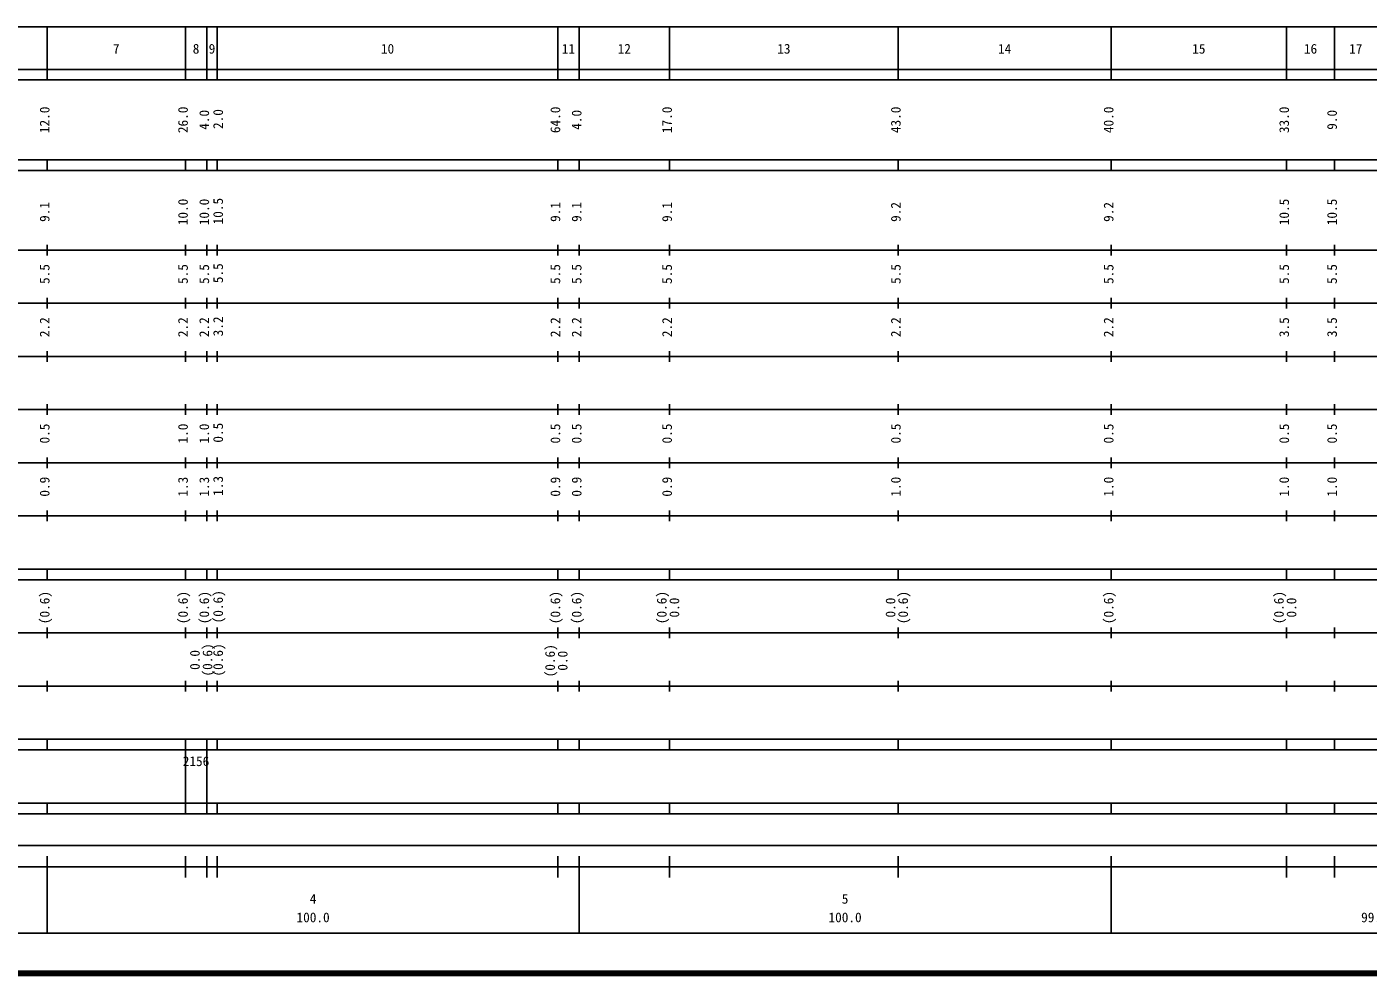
# Model space of a CAD drawing. Units: millimetres on the paper, enlarged 1000 times. Extents: x 40000 to 680000, y 20000 to 380000.
# Drawn here: x 264191 to 516331, y 20000 to 198000 of the extents above; entities that cross this region are included whole.
import ezdxf
from ezdxf.enums import TextEntityAlignment as Align

# ---------------------------------------------------------------- set-up
doc = ezdxf.new("R2010")
doc.units = ezdxf.units.MM
doc.header["$LTSCALE"] = 1000
doc.layers.add('M-TTL', color=2, linetype='Continuous', lineweight=140)
doc.layers.add('M-TTL-BAND', color=7, linetype='Continuous', lineweight=25)
doc.styles.add('ＭＳ ゴシック', font='')
doc.styles.get('ＭＳ ゴシック').set_extended_font_data('MS Gothic')

msp = doc.modelspace()

# ---------------------------------------------------------------- linework, layer by layer
at = {"layer": 'M-TTL'}
msp.add_line((40000, 20000), (680000, 20000), dxfattribs=at)
at = {"layer": 'M-TTL-BAND'}
for p, q in [((68000, 198000), (579000, 198000)), ((268000, 188000), (268000, 198000)), ((294000, 188000), (294000, 198000)), ((298000, 188000), (298000, 198000)), ((300000, 188000), (300000, 198000)), ((364000, 188000), (364000, 198000)), ((368000, 188000), (368000, 198000)), ((385000, 188000), (385000, 198000)), ((428000, 188000), (428000, 198000)), ((468000, 188000), (468000, 198000)), ((501000, 188000), (501000, 198000)), ((510000, 188000), (510000, 198000)), ((40000, 190000), (579000, 190000)), ((40000, 188000), (579000, 188000)), ((40000, 173000), (579000, 173000)), ((268000, 171000), (268000, 173000)), ((294000, 171000), (294000, 173000)), ((298000, 171000), (298000, 173000)), ((300000, 171000), (300000, 173000)), ((364000, 171000), (364000, 173000)), ((368000, 171000), (368000, 173000)), ((385000, 171000), (385000, 173000)), ((428000, 171000), (428000, 173000)), ((468000, 171000), (468000, 173000)), ((501000, 171000), (501000, 173000)), ((510000, 171000), (510000, 173000)), ((40000, 171000), (579000, 171000)), ((268000, 155000), (268000, 157000)), ((294000, 155000), (294000, 157000)), ((298000, 155000), (298000, 157000)), ((300000, 155000), (300000, 157000)), ((364000, 155000), (364000, 157000)), ((368000, 155000), (368000, 157000)), ((385000, 155000), (385000, 157000)), ((428000, 155000), (428000, 157000)), ((468000, 155000), (468000, 157000)), ((501000, 155000), (501000, 157000)), ((510000, 155000), (510000, 157000)), ((40000, 156000), (579000, 156000)), ((268000, 145000), (268000, 147000)), ((294000, 145000), (294000, 147000)), ((298000, 145000), (298000, 147000)), ((300000, 145000), (300000, 147000)), ((364000, 145000), (364000, 147000)), ((368000, 145000), (368000, 147000)), ((385000, 145000), (385000, 147000)), ((428000, 145000), (428000, 147000)), ((468000, 145000), (468000, 147000)), ((501000, 145000), (501000, 147000)), ((510000, 145000), (510000, 147000)), ((46000, 146000), (579000, 146000)), ((268000, 135000), (268000, 137000)), ((294000, 135000), (294000, 137000)), ((298000, 135000), (298000, 137000)), ((300000, 135000), (300000, 137000)), ((364000, 135000), (364000, 137000)), ((368000, 135000), (368000, 137000)), ((385000, 135000), (385000, 137000)), ((428000, 135000), (428000, 137000)), ((468000, 135000), (468000, 137000)), ((501000, 135000), (501000, 137000)), ((510000, 135000), (510000, 137000)), ((52000, 136000), (579000, 136000)), ((268000, 125000), (268000, 127000)), ((294000, 125000), (294000, 127000)), ((298000, 125000), (298000, 127000)), ((300000, 125000), (300000, 127000)), ((364000, 125000), (364000, 127000)), ((368000, 125000), (368000, 127000)), ((385000, 125000), (385000, 127000)), ((428000, 125000), (428000, 127000)), ((468000, 125000), (468000, 127000)), ((501000, 125000), (501000, 127000)), ((510000, 125000), (510000, 127000)), ((46000, 126000), (579000, 126000)), ((52000, 116000), (579000, 116000)), ((268000, 115000), (268000, 117000)), ((294000, 115000), (294000, 117000)), ((298000, 115000), (298000, 117000)), ((300000, 115000), (300000, 117000)), ((364000, 115000), (364000, 117000)), ((368000, 115000), (368000, 117000)), ((385000, 115000), (385000, 117000)), ((428000, 115000), (428000, 117000)), ((468000, 115000), (468000, 117000)), ((501000, 115000), (501000, 117000)), ((510000, 115000), (510000, 117000)), ((46000, 106000), (579000, 106000)), ((268000, 105000), (268000, 107000)), ((294000, 105000), (294000, 107000)), ((298000, 105000), (298000, 107000)), ((300000, 105000), (300000, 107000)), ((364000, 105000), (364000, 107000)), ((368000, 105000), (368000, 107000)), ((385000, 105000), (385000, 107000)), ((428000, 105000), (428000, 107000)), ((468000, 105000), (468000, 107000)), ((501000, 105000), (501000, 107000)), ((510000, 105000), (510000, 107000)), ((40000, 96000), (579000, 96000)), ((268000, 94000), (268000, 96000)), ((294000, 94000), (294000, 96000)), ((298000, 94000), (298000, 96000)), ((300000, 94000), (300000, 96000)), ((364000, 94000), (364000, 96000)), ((368000, 94000), (368000, 96000)), ((385000, 94000), (385000, 96000)), ((428000, 94000), (428000, 96000)), ((468000, 94000), (468000, 96000)), ((501000, 94000), (501000, 96000)), ((510000, 94000), (510000, 96000)), ((40000, 94000), (579000, 94000)), ((49000, 84000), (579000, 84000)), ((268000, 83000), (268000, 85000)), ((294000, 83000), (294000, 85000)), ((298000, 83000), (298000, 85000)), ((300000, 83000), (300000, 85000)), ((364000, 83000), (364000, 85000)), ((368000, 83000), (368000, 85000)), ((385000, 83000), (385000, 85000)), ((428000, 83000), (428000, 85000)), ((468000, 83000), (468000, 85000)), ((501000, 83000), (501000, 85000)), ((510000, 83000), (510000, 85000)), ((40000, 74000), (579000, 74000)), ((268000, 73000), (268000, 75000)), ((294000, 73000), (294000, 75000)), ((298000, 73000), (298000, 75000)), ((300000, 73000), (300000, 75000)), ((364000, 73000), (364000, 75000)), ((368000, 73000), (368000, 75000)), ((385000, 73000), (385000, 75000)), ((428000, 73000), (428000, 75000)), ((468000, 73000), (468000, 75000)), ((501000, 73000), (501000, 75000)), ((510000, 73000), (510000, 75000)), ((40000, 64000), (579000, 64000)), ((268000, 62000), (268000, 64000)), ((294000, 62000), (294000, 64000)), ((298000, 62000), (298000, 64000)), ((300000, 62000), (300000, 64000)), ((364000, 62000), (364000, 64000)), ((368000, 62000), (368000, 64000)), ((385000, 62000), (385000, 64000)), ((428000, 62000), (428000, 64000)), ((468000, 62000), (468000, 64000)), ((501000, 62000), (501000, 64000)), ((510000, 62000), (510000, 64000)), ((40000, 62000), (579000, 62000)), ((294000, 52000), (294000, 62000)), ((298000, 52000), (298000, 62000)), ((40000, 52000), (579000, 52000)), ((268000, 50000), (268000, 52000)), ((294000, 50000), (294000, 52000)), ((298000, 50000), (298000, 52000)), ((300000, 50000), (300000, 52000)), ((364000, 50000), (364000, 52000)), ((368000, 50000), (368000, 52000)), ((385000, 50000), (385000, 52000)), ((428000, 50000), (428000, 52000)), ((468000, 50000), (468000, 52000)), ((501000, 50000), (501000, 52000)), ((510000, 50000), (510000, 52000)), ((40000, 50000), (579000, 50000)), ((71000, 44000), (564000, 44000)), ((268000, 27500), (268000, 42000)), ((294000, 38000), (294000, 42000)), ((298000, 38000), (298000, 42000)), ((300000, 38000), (300000, 42000)), ((364000, 38000), (364000, 42000)), ((368000, 27500), (368000, 42000)), ((385000, 38000), (385000, 42000)), ((428000, 38000), (428000, 42000)), ((468000, 27500), (468000, 42000)), ((501000, 38000), (501000, 42000)), ((510000, 38000), (510000, 42000)), ((40000, 40000), (579000, 40000)), ((68000, 27500), (579000, 27500))]:
    msp.add_line(p, q, dxfattribs=at)

# ---------------------------------------------------------------- texts
at = {"layer": 'M-TTL-BAND', "style": 'ＭＳ ゴシック'}
for s, p in [('7', (281000, 192405)), ('8', (296000, 192405)), ('9', (299000, 192405)), ('10', (332000, 192405)), ('11', (366000, 192405)), ('12', (376500, 192405)), ('13', (406500, 192405)), ('14', (448000, 192405)), ('15', (484500, 192405)), ('16', (505500, 192405)), ('17', (514000, 192405)), ('4', (318000, 32523)), ('5', (418000, 32523)), ('100.0', (318000, 29033)), ('100.0', (418000, 29033)), ('99.0', (517500, 29033))]:
    msp.add_text(s, height=1833, dxfattribs=at).set_placement(p, align=Align.BOTTOM_CENTER)
for s, p in [('12.0', (269000, 180500)), ('26.0', (295000, 180500)), ('4.0', (299000, 180500)), ('2.0', (301607, 180652)), ('64.0', (365000, 180500)), ('4.0', (369000, 180500)), ('17.0', (386000, 180500)), ('43.0', (429000, 180500)), ('40.0', (469000, 180500)), ('33.0', (502000, 180500)), ('9.0', (511000, 180500)), ('9.1', (269000, 163174)), ('10.0', (295000, 163174)), ('10.0', (299000, 163174)), ('10.5', (301607, 163326)), ('9.1', (365000, 163174)), ('9.1', (369000, 163174)), ('9.1', (386000, 163174)), ('9.2', (429000, 163174)), ('9.2', (469000, 163174)), ('10.5', (502000, 163174)), ('10.5', (511000, 163174)), ('5.5', (269000, 151500)), ('5.5', (295000, 151500)), ('5.5', (299000, 151500)), ('5.5', (301607, 151652)), ('5.5', (365000, 151500)), ('5.5', (369000, 151500)), ('5.5', (386000, 151500)), ('5.5', (429000, 151500)), ('5.5', (469000, 151500)), ('5.5', (502000, 151500)), ('5.5', (511000, 151500)), ('2.2', (269000, 141500)), ('2.2', (295000, 141500)), ('2.2', (299000, 141500)), ('3.2', (301607, 141652)), ('2.2', (365000, 141500)), ('2.2', (369000, 141500)), ('2.2', (386000, 141500)), ('2.2', (429000, 141500)), ('2.2', (469000, 141500)), ('3.5', (502000, 141500)), ('3.5', (511000, 141500)), ('0.5', (269000, 121500)), ('1.0', (295000, 121500)), ('1.0', (299000, 121500)), ('0.5', (301607, 121652)), ('0.5', (365000, 121500)), ('0.5', (369000, 121500)), ('0.5', (386000, 121500)), ('0.5', (429000, 121500)), ('0.5', (469000, 121500)), ('0.5', (502000, 121500)), ('0.5', (511000, 121500)), ('0.9', (269000, 111500)), ('1.3', (295000, 111500)), ('1.3', (299000, 111500)), ('1.3', (301607, 111652)), ('0.9', (365000, 111500)), ('0.9', (369000, 111500)), ('0.9', (386000, 111500)), ('1.0', (429000, 111500)), ('1.0', (469000, 111500)), ('1.0', (502000, 111500)), ('1.0', (511000, 111500)), ('(0.6)', (269000, 88764)), ('(0.6)', (295000, 88764)), ('(0.6)', (299000, 88764)), ('(0.6)', (301607, 88916)), ('(0.6)', (365000, 88764)), ('(0.6)', (369000, 88764)), ('(0.6)', (385000, 88764)), ('(0.6)', (430370, 88764)), ('(0.6)', (469000, 88764)), ('(0.6)', (501000, 88764)), ('0.0', (387370, 88764)), ('0.0', (428000, 88764)), ('0.0', (503370, 88764)), ('(0.6)', (299611, 78916)), ('(0.6)', (301607, 78916)), ('(0.6)', (364000, 78764)), ('0.0', (297241, 78916)), ('0.0', (366370, 78764))]:
    msp.add_text(s, height=1833, rotation=90, dxfattribs=at).set_placement(p, align=Align.BOTTOM_CENTER)
msp.add_text('2156', height=1833, dxfattribs=at).set_placement((293500, 58405), align=Align.BOTTOM_LEFT)

doc.saveas('drawing.dxf')
